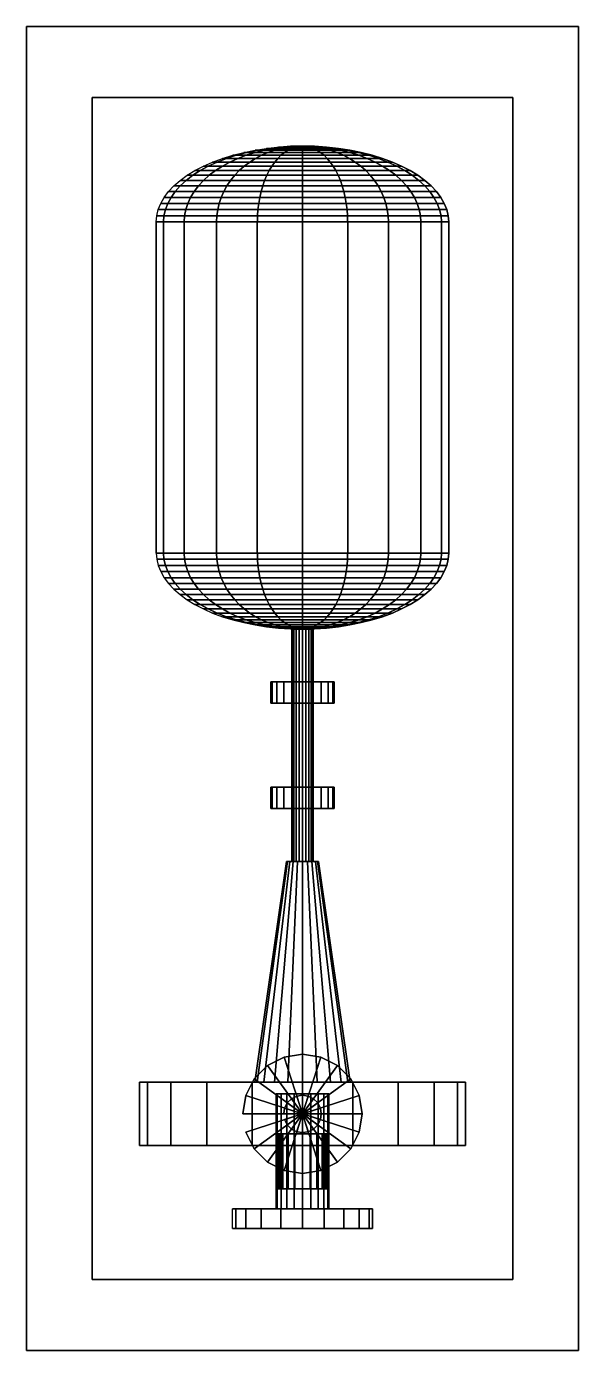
# Model space of a CAD drawing. Extents: x 71685 to 72185, y -19465 to -18265.
import ezdxf

# ---------------------------------------------------------------- set-up
doc = ezdxf.new("R2010")
doc.units = 0
doc.header["$MEASUREMENT"] = 0
doc.layers.get('0').update_dxf_attribs({"linetype": 'CONTINUOUS'})

# ---------------------------------------------------------------- blocks, each defined once
blk = doc.blocks.new('CYLINDER')
at = {"color": 0}
mesh = blk.add_polymesh((20, 4), dxfattribs=dict(at, m_close=True))
for k, corner in enumerate([(0, 0, -0.5), (1, 0, -0.5), (1, 0, 0.5), (0, 0, 0.5), (0, 0, -0.5), (0.9511, 0.309, -0.5), (0.9511, 0.309, 0.5), (0, 0, 0.5), (0, 0, -0.5), (0.809, 0.5878, -0.5), (0.809, 0.5878, 0.5), (0, 0, 0.5), (0, 0, -0.5), (0.5878, 0.809, -0.5), (0.5878, 0.809, 0.5), (0, 0, 0.5), (0, 0, -0.5), (0.309, 0.9511, -0.5), (0.309, 0.9511, 0.5), (0, 0, 0.5), (0, 0, -0.5), (0, 1, -0.5), (0, 1, 0.5), (0, 0, 0.5), (0, 0, -0.5), (-0.309, 0.9511, -0.5), (-0.309, 0.9511, 0.5), (0, 0, 0.5), (0, 0, -0.5), (-0.5878, 0.809, -0.5), (-0.5878, 0.809, 0.5), (0, 0, 0.5), (0, 0, -0.5), (-0.809, 0.5878, -0.5), (-0.809, 0.5878, 0.5), (0, 0, 0.5), (0, 0, -0.5), (-0.9511, 0.309, -0.5), (-0.9511, 0.309, 0.5), (0, 0, 0.5), (0, 0, -0.5), (-1, 0, -0.5), (-1, 0, 0.5), (0, 0, 0.5), (0, 0, -0.5), (-0.9511, -0.309, -0.5), (-0.9511, -0.309, 0.5), (0, 0, 0.5), (0, 0, -0.5), (-0.809, -0.5878, -0.5), (-0.809, -0.5878, 0.5), (0, 0, 0.5), (0, 0, -0.5), (-0.5878, -0.809, -0.5), (-0.5878, -0.809, 0.5), (0, 0, 0.5), (0, 0, -0.5), (-0.309, -0.9511, -0.5), (-0.309, -0.9511, 0.5), (0, 0, 0.5), (0, 0, -0.5), (0, -1, -0.5), (0, -1, 0.5), (0, 0, 0.5), (0, 0, -0.5), (0.309, -0.9511, -0.5), (0.309, -0.9511, 0.5), (0, 0, 0.5), (0, 0, -0.5), (0.5878, -0.809, -0.5), (0.5878, -0.809, 0.5), (0, 0, 0.5), (0, 0, -0.5), (0.809, -0.5878, -0.5), (0.809, -0.5878, 0.5), (0, 0, 0.5), (0, 0, -0.5), (0.9511, -0.309, -0.5), (0.9511, -0.309, 0.5), (0, 0, 0.5)]):
    mesh.set_mesh_vertex(divmod(k, 4), corner)
blk = doc.blocks.new('(PAC)_NAVA_SIST_DE_PROC_DE_REJ_RAD_SOL_(2130)')
at = {"color": 7}
for points in [[(72185, -18265, 0), (71685, -18265, 0), (71685, -19465, 0), (72185, -19465, 0)], [(72185, -18265, 210), (71685, -18265, 210), (71685, -19465, 210), (72185, -19465, 210)], [(71685, -18265, 210), (71685, -18265, 0), (71685, -19465, 0), (71685, -19465, 210)], [(72185, -18265, 210), (72185, -18265, 0), (71685, -18265, 0), (71685, -18265, 210)], [(72185, -18265, 210), (72185, -18265, 0), (72185, -19465, 0), (72185, -19465, 210)], [(72125.5, -18329.5, 210), (71744.5, -18329.5, 210), (71744.5, -19400.5, 210), (72125.5, -19400.5, 210)], [(72125.5, -18329.5, 295.9), (71744.5, -18329.5, 295.9), (71744.5, -19400.5, 295.9), (72125.5, -19400.5, 295.9)], [(71744.5, -18329.5, 295.9), (71744.5, -18329.5, 210), (71744.5, -19400.5, 210), (71744.5, -19400.5, 295.9)], [(72125.5, -18329.5, 295.9), (72125.5, -18329.5, 210), (71744.5, -18329.5, 210), (71744.5, -18329.5, 295.9)], [(72125.5, -18329.5, 295.9), (72125.5, -18329.5, 210), (72125.5, -19400.5, 210), (72125.5, -19400.5, 295.9)], [(72067.5, -18442.2, 210), (71802.6, -18442.2, 210), (71802.6, -18742.2, 210), (72067.5, -18742.2, 210)], [(72067.5, -18442.2, 550), (71802.6, -18442.2, 550), (71802.6, -18742.2, 550), (72067.5, -18742.2, 550)], [(71802.6, -18442.2, 550), (71802.6, -18442.2, 210), (71802.6, -18742.2, 210), (71802.6, -18742.2, 550)], [(72067.5, -18442.2, 550), (72067.5, -18442.2, 210), (71802.6, -18442.2, 210), (71802.6, -18442.2, 550)], [(72067.5, -18442.2, 550), (72067.5, -18442.2, 210), (72067.5, -18742.2, 210), (72067.5, -18742.2, 550)], [(72067.5, -18742.2, 550), (72067.5, -18742.2, 210), (71802.6, -18742.2, 210), (71802.6, -18742.2, 550)], [(72082.6, -19221.7, 210), (71787.5, -19221.7, 210), (71787.5, -19279.3, 210), (72082.6, -19279.3, 210)], [(72082.6, -19221.7, 550), (71787.5, -19221.7, 550), (71787.5, -19279.3, 550), (72082.6, -19279.3, 550)], [(71787.5, -19221.7, 550), (71787.5, -19221.7, 210), (71787.5, -19279.3, 210), (71787.5, -19279.3, 550)], [(72082.6, -19221.7, 550), (72082.6, -19221.7, 210), (71787.5, -19221.7, 210), (71787.5, -19221.7, 550)], [(72082.6, -19221.7, 550), (72082.6, -19221.7, 210), (72082.6, -19279.3, 210), (72082.6, -19279.3, 550)], [(72082.6, -19279.3, 550), (72082.6, -19279.3, 210), (71787.5, -19279.3, 210), (71787.5, -19279.3, 550)], [(72125.5, -19400.5, 295.9), (72125.5, -19400.5, 210), (71744.5, -19400.5, 210), (71744.5, -19400.5, 295.9)], [(72185, -19465, 210), (72185, -19465, 0), (71685, -19465, 0), (71685, -19465, 210)]]:
    blk.add_3dface(points, dxfattribs=at)
at = {"color": 7, "extrusion": (0, -1, 0)}
for p, xscale, yscale, zscale in [((71935, 550, 18592.2), 132.4499969482422, 132.4499969482422, 300), ((71935, 550, 18868.7), 28.80000114440918, 28.80000114440918, 19.20000076293945), ((71935, 550, 18916.4), 9.600000381469727, 9.600000381469727, 210.5999908447266), ((71935, 550, 18964.1), 28.80000114440918, 28.80000114440918, 19.20000076293945), ((71935, 550, 19250.5), 147.5499877929688, 147.5499877929688, 57.60000228881836)]:
    blk.add_blockref('CYLINDER', p, dxfattribs=dict(at, xscale=xscale, yscale=yscale, zscale=zscale))
at = {"color": 7, "extrusion": (0, 0, -1)}
for p, xscale, yscale, zscale in [((-71935, -19250.5, -810), 54, 54, 14), ((-71935, -19250.5, -669.5), 17, 17, 267)]:
    blk.add_blockref('CYLINDER', p, dxfattribs=dict(at, xscale=xscale, yscale=yscale, zscale=zscale))
at = {"color": 7, "extrusion": (0, 1, 0)}
for p, xscale, yscale, zscale in [((-71935, 550, -19284.5), 24, 24, 104), ((-71935, 400, -19293.5), 22, 22, 50), ((-71935, 550, -19345.5), 63.5, 63.5, 18)]:
    blk.add_blockref('CYLINDER', p, dxfattribs=dict(at, xscale=xscale, yscale=yscale, zscale=zscale))
at = {"color": 7}
mesh = blk.add_polymesh((9, 9), dxfattribs=at)
for k, corner in enumerate([(71830.5, -18399.9, 550), (71837.6, -18395.6, 550), (71845.3, -18391.6, 550), (71853.6, -18387.9, 550), (71862.6, -18384.6, 550), (71872, -18381.7, 550), (71881.8, -18379.2, 550), (71892, -18377.1, 550), (71902.5, -18375.5, 550), (71835.6, -18399.9, 582.3), (71842.3, -18395.6, 580.1), (71849.7, -18391.6, 577.7), (71857.6, -18387.9, 575.1), (71866.1, -18384.6, 572.4), (71875, -18381.7, 569.5), (71884.4, -18379.2, 566.4), (71894.1, -18377.1, 563.3), (71904.1, -18375.5, 560), (71850.4, -18399.9, 611.4), (71856.2, -18395.6, 607.3), (71862.4, -18391.6, 602.7), (71869.2, -18387.9, 597.8), (71876.4, -18384.6, 592.6), (71884, -18381.7, 587.1), (71892, -18379.2, 581.3), (71900.2, -18377.1, 575.3), (71908.7, -18375.5, 569.1), (71873.6, -18399.9, 634.6), (71877.7, -18395.6, 628.8), (71882.3, -18391.6, 622.6), (71887.2, -18387.9, 615.8), (71892.4, -18384.6, 608.6), (71898, -18381.7, 601), (71903.7, -18379.2, 593), (71909.7, -18377.1, 584.8), (71915.9, -18375.5, 576.3), (71902.7, -18399.9, 649.4), (71904.9, -18395.6, 642.7), (71907.3, -18391.6, 635.3), (71909.9, -18387.9, 627.4), (71912.6, -18384.6, 618.9), (71915.5, -18381.7, 610), (71918.6, -18379.2, 600.6), (71921.7, -18377.1, 590.9), (71925, -18375.5, 580.9), (71935, -18399.9, 654.5), (71935, -18395.6, 647.4), (71935, -18391.6, 639.7), (71935, -18387.9, 631.4), (71935, -18384.6, 622.4), (71935, -18381.7, 613), (71935, -18379.2, 603.2), (71935, -18377.1, 593), (71935, -18375.5, 582.5), (71967.3, -18399.9, 649.4), (71965.1, -18395.6, 642.7), (71962.7, -18391.6, 635.3), (71960.1, -18387.9, 627.4), (71957.4, -18384.6, 618.9), (71954.5, -18381.7, 610), (71951.4, -18379.2, 600.6), (71948.3, -18377.1, 590.9), (71945.1, -18375.5, 580.9), (71996.4, -18399.9, 634.6), (71992.3, -18395.6, 628.8), (71987.7, -18391.6, 622.6), (71982.8, -18387.9, 615.8), (71977.6, -18384.6, 608.6), (71972.1, -18381.7, 601), (71966.3, -18379.2, 593), (71960.3, -18377.1, 584.8), (71954.1, -18375.5, 576.3), (72019.6, -18399.9, 611.4), (72013.8, -18395.6, 607.3), (72007.6, -18391.6, 602.7), (72000.8, -18387.9, 597.8), (71993.6, -18384.6, 592.6), (71986, -18381.7, 587.1), (71978, -18379.2, 581.3), (71969.8, -18377.1, 575.3), (71961.3, -18375.5, 569.1)]):
    mesh.set_mesh_vertex(divmod(k, 9), corner)
mesh = blk.add_polymesh((4, 9), dxfattribs=at)
for k, corner in enumerate([(71902.7, -18399.9, 450.6), (71904.9, -18395.6, 457.3), (71907.3, -18391.6, 464.7), (71909.9, -18387.9, 472.6), (71912.6, -18384.6, 481.1), (71915.5, -18381.7, 490), (71918.6, -18379.2, 499.4), (71921.7, -18377.1, 509.1), (71925, -18375.5, 519.1), (71873.6, -18399.9, 465.4), (71877.7, -18395.6, 471.2), (71882.3, -18391.6, 477.4), (71887.2, -18387.9, 484.2), (71892.4, -18384.6, 491.4), (71898, -18381.7, 499), (71903.7, -18379.2, 507), (71909.7, -18377.1, 515.2), (71915.9, -18375.5, 523.7), (71850.4, -18399.9, 488.6), (71856.2, -18395.6, 492.7), (71862.4, -18391.6, 497.3), (71869.2, -18387.9, 502.2), (71876.4, -18384.6, 507.4), (71884, -18381.7, 512.9), (71892, -18379.2, 518.7), (71900.2, -18377.1, 524.7), (71908.7, -18375.5, 530.9), (71835.6, -18399.9, 517.7), (71842.3, -18395.6, 519.9), (71849.7, -18391.6, 522.3), (71857.6, -18387.9, 524.9), (71866.1, -18384.6, 527.6), (71875, -18381.7, 530.5), (71884.4, -18379.2, 533.6), (71894.1, -18377.1, 536.7), (71904.1, -18375.5, 540)]):
    mesh.set_mesh_vertex(divmod(k, 9), corner)
mesh = blk.add_polymesh((9, 4), dxfattribs=at)
for k, corner in enumerate([(71902.5, -18375.5, 550), (71913.2, -18374.3, 550), (71924.1, -18373.6, 550), (71935, -18373.4, 550), (71904.1, -18375.5, 560), (71914.3, -18374.3, 556.7), (71924.6, -18373.6, 553.4), (71935, -18373.4, 550), (71908.7, -18375.5, 569.1), (71917.4, -18374.3, 562.8), (71926.2, -18373.6, 556.4), (71935, -18373.4, 550), (71915.9, -18375.5, 576.3), (71922.2, -18374.3, 567.6), (71928.6, -18373.6, 558.8), (71935, -18373.4, 550), (71925, -18375.5, 580.9), (71928.3, -18374.3, 570.7), (71931.6, -18373.6, 560.4), (71935, -18373.4, 550), (71935, -18375.5, 582.5), (71935, -18374.3, 571.8), (71935, -18373.6, 560.9), (71935, -18373.4, 550), (71945.1, -18375.5, 580.9), (71941.7, -18374.3, 570.7), (71938.4, -18373.6, 560.4), (71935, -18373.4, 550), (71954.1, -18375.5, 576.3), (71947.8, -18374.3, 567.6), (71941.4, -18373.6, 558.8), (71935, -18373.4, 550), (71961.3, -18375.5, 569.1), (71952.6, -18374.3, 562.8), (71943.9, -18373.6, 556.4), (71935, -18373.4, 550)]):
    mesh.set_mesh_vertex(divmod(k, 4), corner)
mesh = blk.add_polymesh((9, 9), dxfattribs=at)
for k, corner in enumerate([(72019.6, -18399.9, 611.4), (72013.8, -18395.6, 607.3), (72007.6, -18391.6, 602.7), (72000.8, -18387.9, 597.8), (71993.6, -18384.6, 592.6), (71986, -18381.7, 587.1), (71978, -18379.2, 581.3), (71969.8, -18377.1, 575.3), (71961.3, -18375.5, 569.1), (72034.4, -18399.9, 582.3), (72027.7, -18395.6, 580.1), (72020.3, -18391.6, 577.7), (72012.4, -18387.9, 575.1), (72003.9, -18384.6, 572.4), (71995, -18381.7, 569.5), (71985.6, -18379.2, 566.4), (71975.9, -18377.1, 563.3), (71965.9, -18375.5, 560), (72039.5, -18399.9, 550), (72032.5, -18395.6, 550), (72024.7, -18391.6, 550), (72016.4, -18387.9, 550), (72007.4, -18384.6, 550), (71998, -18381.7, 550), (71988.2, -18379.2, 550), (71978, -18377.1, 550), (71967.5, -18375.5, 550), (72034.4, -18399.9, 517.7), (72027.7, -18395.6, 519.9), (72020.3, -18391.6, 522.3), (72012.4, -18387.9, 524.9), (72003.9, -18384.6, 527.6), (71995, -18381.7, 530.5), (71985.6, -18379.2, 533.6), (71975.9, -18377.1, 536.7), (71965.9, -18375.5, 540), (72019.6, -18399.9, 488.6), (72013.8, -18395.6, 492.7), (72007.6, -18391.6, 497.3), (72000.8, -18387.9, 502.2), (71993.6, -18384.6, 507.4), (71986, -18381.7, 512.9), (71978, -18379.2, 518.7), (71969.8, -18377.1, 524.7), (71961.3, -18375.5, 530.9), (71996.4, -18399.9, 465.4), (71992.3, -18395.6, 471.2), (71987.7, -18391.6, 477.4), (71982.8, -18387.9, 484.2), (71977.6, -18384.6, 491.4), (71972.1, -18381.7, 499), (71966.3, -18379.2, 507), (71960.3, -18377.1, 515.2), (71954.1, -18375.5, 523.7), (71967.3, -18399.9, 450.6), (71965.1, -18395.6, 457.3), (71962.7, -18391.6, 464.7), (71960.1, -18387.9, 472.6), (71957.4, -18384.6, 481.1), (71954.5, -18381.7, 490), (71951.4, -18379.2, 499.4), (71948.3, -18377.1, 509.1), (71945.1, -18375.5, 519.1), (71935, -18399.9, 445.5), (71935, -18395.6, 452.6), (71935, -18391.6, 460.3), (71935, -18387.9, 468.6), (71935, -18384.6, 477.6), (71935, -18381.7, 487), (71935, -18379.2, 496.8), (71935, -18377.1, 507), (71935, -18375.5, 517.5), (71902.7, -18399.9, 450.6), (71904.9, -18395.6, 457.3), (71907.3, -18391.6, 464.7), (71909.9, -18387.9, 472.6), (71912.6, -18384.6, 481.1), (71915.5, -18381.7, 490), (71918.6, -18379.2, 499.4), (71921.7, -18377.1, 509.1), (71925, -18375.5, 519.1)]):
    mesh.set_mesh_vertex(divmod(k, 9), corner)
mesh = blk.add_polymesh((4, 4), dxfattribs=at)
for k, corner in enumerate([(71925, -18375.5, 519.1), (71928.3, -18374.3, 529.3), (71931.6, -18373.6, 539.6), (71935, -18373.4, 550), (71915.9, -18375.5, 523.7), (71922.2, -18374.3, 532.4), (71928.6, -18373.6, 541.2), (71935, -18373.4, 550), (71908.7, -18375.5, 530.9), (71917.4, -18374.3, 537.2), (71926.2, -18373.6, 543.6), (71935, -18373.4, 550), (71904.1, -18375.5, 540), (71914.3, -18374.3, 543.3), (71924.6, -18373.6, 546.6), (71935, -18373.4, 550)]):
    mesh.set_mesh_vertex(divmod(k, 4), corner)
mesh = blk.add_polymesh((9, 4), dxfattribs=at)
for k, corner in enumerate([(71961.3, -18375.5, 569.1), (71952.6, -18374.3, 562.8), (71943.9, -18373.6, 556.4), (71935, -18373.4, 550), (71965.9, -18375.5, 560), (71955.7, -18374.3, 556.7), (71945.4, -18373.6, 553.4), (71935, -18373.4, 550), (71967.5, -18375.5, 550), (71956.8, -18374.3, 550), (71945.9, -18373.6, 550), (71935, -18373.4, 550), (71965.9, -18375.5, 540), (71955.7, -18374.3, 543.3), (71945.4, -18373.6, 546.6), (71935, -18373.4, 550), (71961.3, -18375.5, 530.9), (71952.6, -18374.3, 537.2), (71943.9, -18373.6, 543.6), (71935, -18373.4, 550), (71954.1, -18375.5, 523.7), (71947.8, -18374.3, 532.4), (71941.4, -18373.6, 541.2), (71935, -18373.4, 550), (71945.1, -18375.5, 519.1), (71941.7, -18374.3, 529.3), (71938.4, -18373.6, 539.6), (71935, -18373.4, 550), (71935, -18375.5, 517.5), (71935, -18374.3, 528.2), (71935, -18373.6, 539.1), (71935, -18373.4, 550), (71925, -18375.5, 519.1), (71928.3, -18374.3, 529.3), (71931.6, -18373.6, 539.6), (71935, -18373.4, 550)]):
    mesh.set_mesh_vertex(divmod(k, 4), corner)
mesh = blk.add_polymesh((9, 9), dxfattribs=at)
for k, corner in enumerate([(71802.6, -18442.2, 550), (71803, -18436.5, 550), (71804.4, -18430.9, 550), (71806.6, -18425.3, 550), (71809.7, -18419.9, 550), (71813.7, -18414.6, 550), (71818.5, -18409.5, 550), (71824.1, -18404.6, 550), (71830.5, -18399.9, 550), (71809, -18442.2, 590.9), (71809.5, -18436.5, 590.8), (71810.8, -18430.9, 590.4), (71812.9, -18425.3, 589.7), (71815.9, -18419.9, 588.7), (71819.6, -18414.6, 587.5), (71824.2, -18409.5, 586), (71829.5, -18404.6, 584.3), (71835.6, -18399.9, 582.3), (71827.9, -18442.2, 627.9), (71828.2, -18436.5, 627.6), (71829.3, -18430.9, 626.8), (71831.1, -18425.3, 625.5), (71833.7, -18419.9, 623.6), (71836.9, -18414.6, 621.3), (71840.8, -18409.5, 618.5), (71845.3, -18404.6, 615.2), (71850.4, -18399.9, 611.4), (71857.1, -18442.2, 657.2), (71857.4, -18436.5, 656.8), (71858.2, -18430.9, 655.7), (71859.5, -18425.3, 653.9), (71861.4, -18419.9, 651.3), (71863.7, -18414.6, 648.1), (71866.5, -18409.5, 644.2), (71869.8, -18404.6, 639.7), (71873.6, -18399.9, 634.6), (71894.1, -18442.2, 676), (71894.2, -18436.5, 675.5), (71894.6, -18430.9, 674.2), (71895.3, -18425.3, 672.1), (71896.3, -18419.9, 669.1), (71897.5, -18414.6, 665.4), (71899, -18409.5, 660.8), (71900.7, -18404.6, 655.5), (71902.7, -18399.9, 649.4), (71935, -18442.2, 682.5), (71935, -18436.5, 682), (71935, -18430.9, 680.6), (71935, -18425.3, 678.4), (71935, -18419.9, 675.3), (71935, -18414.6, 671.3), (71935, -18409.5, 666.5), (71935, -18404.6, 660.9), (71935, -18399.9, 654.5), (71975.9, -18442.2, 676), (71975.8, -18436.5, 675.5), (71975.4, -18430.9, 674.2), (71974.7, -18425.3, 672.1), (71973.7, -18419.9, 669.1), (71972.5, -18414.6, 665.4), (71971, -18409.5, 660.8), (71969.3, -18404.6, 655.5), (71967.3, -18399.9, 649.4), (72012.9, -18442.2, 657.2), (72012.6, -18436.5, 656.8), (72011.8, -18430.9, 655.7), (72010.5, -18425.3, 653.9), (72008.6, -18419.9, 651.3), (72006.3, -18414.6, 648.1), (72003.5, -18409.5, 644.2), (72000.2, -18404.6, 639.7), (71996.4, -18399.9, 634.6), (72042.2, -18442.2, 627.9), (72041.8, -18436.5, 627.6), (72040.7, -18430.9, 626.8), (72038.9, -18425.3, 625.5), (72036.4, -18419.9, 623.6), (72033.1, -18414.6, 621.3), (72029.2, -18409.5, 618.5), (72024.7, -18404.6, 615.2), (72019.6, -18399.9, 611.4)]):
    mesh.set_mesh_vertex(divmod(k, 9), corner)
mesh = blk.add_polymesh((4, 9), dxfattribs=at)
for k, corner in enumerate([(71894.1, -18442.2, 424), (71894.2, -18436.5, 424.5), (71894.6, -18430.9, 425.8), (71895.3, -18425.3, 427.9), (71896.3, -18419.9, 430.9), (71897.5, -18414.6, 434.6), (71899, -18409.5, 439.2), (71900.7, -18404.6, 444.5), (71902.7, -18399.9, 450.6), (71857.1, -18442.2, 442.8), (71857.4, -18436.5, 443.2), (71858.2, -18430.9, 444.3), (71859.5, -18425.3, 446.1), (71861.4, -18419.9, 448.7), (71863.7, -18414.6, 451.9), (71866.5, -18409.5, 455.8), (71869.8, -18404.6, 460.3), (71873.6, -18399.9, 465.4), (71827.9, -18442.2, 472.1), (71828.2, -18436.5, 472.4), (71829.3, -18430.9, 473.2), (71831.1, -18425.3, 474.5), (71833.7, -18419.9, 476.4), (71836.9, -18414.6, 478.7), (71840.8, -18409.5, 481.5), (71845.3, -18404.6, 484.8), (71850.4, -18399.9, 488.6), (71809, -18442.2, 509.1), (71809.5, -18436.5, 509.2), (71810.8, -18430.9, 509.6), (71812.9, -18425.3, 510.3), (71815.9, -18419.9, 511.3), (71819.6, -18414.6, 512.5), (71824.2, -18409.5, 514), (71829.5, -18404.6, 515.7), (71835.6, -18399.9, 517.7)]):
    mesh.set_mesh_vertex(divmod(k, 9), corner)
mesh = blk.add_polymesh((9, 9), dxfattribs=at)
for k, corner in enumerate([(72042.2, -18442.2, 627.9), (72041.8, -18436.5, 627.6), (72040.7, -18430.9, 626.8), (72038.9, -18425.3, 625.5), (72036.4, -18419.9, 623.6), (72033.1, -18414.6, 621.3), (72029.2, -18409.5, 618.5), (72024.7, -18404.6, 615.2), (72019.6, -18399.9, 611.4), (72061, -18442.2, 590.9), (72060.5, -18436.5, 590.8), (72059.2, -18430.9, 590.4), (72057.1, -18425.3, 589.7), (72054.1, -18419.9, 588.7), (72050.4, -18414.6, 587.5), (72045.8, -18409.5, 586), (72040.5, -18404.6, 584.3), (72034.4, -18399.9, 582.3), (72067.5, -18442.2, 550), (72067, -18436.5, 550), (72065.6, -18430.9, 550), (72063.4, -18425.3, 550), (72060.3, -18419.9, 550), (72056.3, -18414.6, 550), (72051.5, -18409.5, 550), (72045.9, -18404.6, 550), (72039.5, -18399.9, 550), (72061, -18442.2, 509.1), (72060.5, -18436.5, 509.2), (72059.2, -18430.9, 509.6), (72057.1, -18425.3, 510.3), (72054.1, -18419.9, 511.3), (72050.4, -18414.6, 512.5), (72045.8, -18409.5, 514), (72040.5, -18404.6, 515.7), (72034.4, -18399.9, 517.7), (72042.2, -18442.2, 472.1), (72041.8, -18436.5, 472.4), (72040.7, -18430.9, 473.2), (72038.9, -18425.3, 474.5), (72036.4, -18419.9, 476.4), (72033.1, -18414.6, 478.7), (72029.2, -18409.5, 481.5), (72024.7, -18404.6, 484.8), (72019.6, -18399.9, 488.6), (72012.9, -18442.2, 442.8), (72012.6, -18436.5, 443.2), (72011.8, -18430.9, 444.3), (72010.5, -18425.3, 446.1), (72008.6, -18419.9, 448.7), (72006.3, -18414.6, 451.9), (72003.5, -18409.5, 455.8), (72000.2, -18404.6, 460.3), (71996.4, -18399.9, 465.4), (71975.9, -18442.2, 424), (71975.8, -18436.5, 424.5), (71975.4, -18430.9, 425.8), (71974.7, -18425.3, 427.9), (71973.7, -18419.9, 430.9), (71972.5, -18414.6, 434.6), (71971, -18409.5, 439.2), (71969.3, -18404.6, 444.5), (71967.3, -18399.9, 450.6), (71935, -18442.2, 417.5), (71935, -18436.5, 418), (71935, -18430.9, 419.4), (71935, -18425.3, 421.6), (71935, -18419.9, 424.7), (71935, -18414.6, 428.7), (71935, -18409.5, 433.5), (71935, -18404.6, 439.1), (71935, -18399.9, 445.5), (71894.1, -18442.2, 424), (71894.2, -18436.5, 424.5), (71894.6, -18430.9, 425.8), (71895.3, -18425.3, 427.9), (71896.3, -18419.9, 430.9), (71897.5, -18414.6, 434.6), (71899, -18409.5, 439.2), (71900.7, -18404.6, 444.5), (71902.7, -18399.9, 450.6)]):
    mesh.set_mesh_vertex(divmod(k, 9), corner)
mesh = blk.add_polymesh((9, 9), dxfattribs=at)
for k, corner in enumerate([(71802.6, -18742.2, 550), (71803, -18747.9, 550), (71804.4, -18753.6, 550), (71806.6, -18759.1, 550), (71809.7, -18764.6, 550), (71813.7, -18769.9, 550), (71818.5, -18775, 550), (71824.1, -18779.9, 550), (71830.5, -18784.5, 550), (71809, -18742.2, 509.1), (71809.5, -18747.9, 509.2), (71810.8, -18753.6, 509.6), (71812.9, -18759.1, 510.3), (71815.9, -18764.6, 511.3), (71819.6, -18769.9, 512.5), (71824.2, -18775, 514), (71829.5, -18779.9, 515.7), (71835.6, -18784.5, 517.7), (71827.9, -18742.2, 472.1), (71828.2, -18747.9, 472.4), (71829.3, -18753.6, 473.2), (71831.1, -18759.1, 474.5), (71833.7, -18764.6, 476.4), (71836.9, -18769.9, 478.7), (71840.8, -18775, 481.5), (71845.3, -18779.9, 484.8), (71850.4, -18784.5, 488.6), (71857.1, -18742.2, 442.8), (71857.4, -18747.9, 443.2), (71858.2, -18753.6, 444.3), (71859.5, -18759.1, 446.1), (71861.4, -18764.6, 448.7), (71863.7, -18769.9, 451.9), (71866.5, -18775, 455.8), (71869.8, -18779.9, 460.3), (71873.6, -18784.5, 465.4), (71894.1, -18742.2, 424), (71894.2, -18747.9, 424.5), (71894.6, -18753.6, 425.8), (71895.3, -18759.1, 427.9), (71896.3, -18764.6, 430.9), (71897.5, -18769.9, 434.6), (71899, -18775, 439.2), (71900.7, -18779.9, 444.5), (71902.7, -18784.5, 450.6), (71935, -18742.2, 417.5), (71935, -18747.9, 418), (71935, -18753.6, 419.4), (71935, -18759.1, 421.6), (71935, -18764.6, 424.7), (71935, -18769.9, 428.7), (71935, -18775, 433.5), (71935, -18779.9, 439.1), (71935, -18784.5, 445.5), (71975.9, -18742.2, 424), (71975.8, -18747.9, 424.5), (71975.4, -18753.6, 425.8), (71974.7, -18759.1, 427.9), (71973.7, -18764.6, 430.9), (71972.5, -18769.9, 434.6), (71971, -18775, 439.2), (71969.3, -18779.9, 444.5), (71967.3, -18784.5, 450.6), (72012.9, -18742.2, 442.8), (72012.6, -18747.9, 443.2), (72011.8, -18753.6, 444.3), (72010.5, -18759.1, 446.1), (72008.6, -18764.6, 448.7), (72006.3, -18769.9, 451.9), (72003.5, -18775, 455.8), (72000.2, -18779.9, 460.3), (71996.4, -18784.5, 465.4), (72042.2, -18742.2, 472.1), (72041.8, -18747.9, 472.4), (72040.7, -18753.6, 473.2), (72038.9, -18759.1, 474.5), (72036.4, -18764.6, 476.4), (72033.1, -18769.9, 478.7), (72029.2, -18775, 481.5), (72024.7, -18779.9, 484.8), (72019.6, -18784.5, 488.6)]):
    mesh.set_mesh_vertex(divmod(k, 9), corner)
mesh = blk.add_polymesh((4, 9), dxfattribs=at)
for k, corner in enumerate([(71894.1, -18742.2, 676), (71894.2, -18747.9, 675.5), (71894.6, -18753.6, 674.2), (71895.3, -18759.1, 672.1), (71896.3, -18764.6, 669.1), (71897.5, -18769.9, 665.4), (71899, -18775, 660.8), (71900.7, -18779.9, 655.5), (71902.7, -18784.5, 649.4), (71857.1, -18742.2, 657.2), (71857.4, -18747.9, 656.8), (71858.2, -18753.6, 655.7), (71859.5, -18759.1, 653.9), (71861.4, -18764.6, 651.3), (71863.7, -18769.9, 648.1), (71866.5, -18775, 644.2), (71869.8, -18779.9, 639.7), (71873.6, -18784.5, 634.6), (71827.9, -18742.2, 627.9), (71828.2, -18747.9, 627.6), (71829.3, -18753.6, 626.8), (71831.1, -18759.1, 625.5), (71833.7, -18764.6, 623.6), (71836.9, -18769.9, 621.3), (71840.8, -18775, 618.5), (71845.3, -18779.9, 615.2), (71850.4, -18784.5, 611.4), (71809, -18742.2, 590.9), (71809.5, -18747.9, 590.8), (71810.8, -18753.6, 590.4), (71812.9, -18759.1, 589.7), (71815.9, -18764.6, 588.7), (71819.6, -18769.9, 587.5), (71824.2, -18775, 586), (71829.5, -18779.9, 584.3), (71835.6, -18784.5, 582.3)]):
    mesh.set_mesh_vertex(divmod(k, 9), corner)
mesh = blk.add_polymesh((9, 9), dxfattribs=at)
for k, corner in enumerate([(72042.2, -18742.2, 472.1), (72041.8, -18747.9, 472.4), (72040.7, -18753.6, 473.2), (72038.9, -18759.1, 474.5), (72036.4, -18764.6, 476.4), (72033.1, -18769.9, 478.7), (72029.2, -18775, 481.5), (72024.7, -18779.9, 484.8), (72019.6, -18784.5, 488.6), (72061, -18742.2, 509.1), (72060.5, -18747.9, 509.2), (72059.2, -18753.6, 509.6), (72057.1, -18759.1, 510.3), (72054.1, -18764.6, 511.3), (72050.4, -18769.9, 512.5), (72045.8, -18775, 514), (72040.5, -18779.9, 515.7), (72034.4, -18784.5, 517.7), (72067.5, -18742.2, 550), (72067, -18747.9, 550), (72065.6, -18753.6, 550), (72063.4, -18759.1, 550), (72060.3, -18764.6, 550), (72056.3, -18769.9, 550), (72051.5, -18775, 550), (72045.9, -18779.9, 550), (72039.5, -18784.5, 550), (72061, -18742.2, 590.9), (72060.5, -18747.9, 590.8), (72059.2, -18753.6, 590.4), (72057.1, -18759.1, 589.7), (72054.1, -18764.6, 588.7), (72050.4, -18769.9, 587.5), (72045.8, -18775, 586), (72040.5, -18779.9, 584.3), (72034.4, -18784.5, 582.3), (72042.2, -18742.2, 627.9), (72041.8, -18747.9, 627.6), (72040.7, -18753.6, 626.8), (72038.9, -18759.1, 625.5), (72036.4, -18764.6, 623.6), (72033.1, -18769.9, 621.3), (72029.2, -18775, 618.5), (72024.7, -18779.9, 615.2), (72019.6, -18784.5, 611.4), (72012.9, -18742.2, 657.2), (72012.6, -18747.9, 656.8), (72011.8, -18753.6, 655.7), (72010.5, -18759.1, 653.9), (72008.6, -18764.6, 651.3), (72006.3, -18769.9, 648.1), (72003.5, -18775, 644.2), (72000.2, -18779.9, 639.7), (71996.4, -18784.5, 634.6), (71975.9, -18742.2, 676), (71975.8, -18747.9, 675.5), (71975.4, -18753.6, 674.2), (71974.7, -18759.1, 672.1), (71973.7, -18764.6, 669.1), (71972.5, -18769.9, 665.4), (71971, -18775, 660.8), (71969.3, -18779.9, 655.5), (71967.3, -18784.5, 649.4), (71935, -18742.2, 682.5), (71935, -18747.9, 682), (71935, -18753.6, 680.6), (71935, -18759.1, 678.4), (71935, -18764.6, 675.3), (71935, -18769.9, 671.3), (71935, -18775, 666.5), (71935, -18779.9, 660.9), (71935, -18784.5, 654.5), (71894.1, -18742.2, 676), (71894.2, -18747.9, 675.5), (71894.6, -18753.6, 674.2), (71895.3, -18759.1, 672.1), (71896.3, -18764.6, 669.1), (71897.5, -18769.9, 665.4), (71899, -18775, 660.8), (71900.7, -18779.9, 655.5), (71902.7, -18784.5, 649.4)]):
    mesh.set_mesh_vertex(divmod(k, 9), corner)
mesh = blk.add_polymesh((9, 9), dxfattribs=at)
for k, corner in enumerate([(71830.5, -18784.5, 550), (71837.6, -18788.9, 550), (71845.3, -18792.9, 550), (71853.6, -18796.6, 550), (71862.6, -18799.9, 550), (71872, -18802.8, 550), (71881.8, -18805.3, 550), (71892, -18807.4, 550), (71902.5, -18809, 550), (71835.6, -18784.5, 517.7), (71842.3, -18788.9, 519.9), (71849.7, -18792.9, 522.3), (71857.6, -18796.6, 524.9), (71866.1, -18799.9, 527.6), (71875, -18802.8, 530.5), (71884.4, -18805.3, 533.6), (71894.1, -18807.4, 536.7), (71904.1, -18809, 540), (71850.4, -18784.5, 488.6), (71856.2, -18788.9, 492.7), (71862.4, -18792.9, 497.3), (71869.2, -18796.6, 502.2), (71876.4, -18799.9, 507.4), (71884, -18802.8, 512.9), (71892, -18805.3, 518.7), (71900.2, -18807.4, 524.7), (71908.7, -18809, 530.9), (71873.6, -18784.5, 465.4), (71877.7, -18788.9, 471.2), (71882.3, -18792.9, 477.4), (71887.2, -18796.6, 484.2), (71892.4, -18799.9, 491.4), (71898, -18802.8, 499), (71903.7, -18805.3, 507), (71909.7, -18807.4, 515.2), (71915.9, -18809, 523.7), (71902.7, -18784.5, 450.6), (71904.9, -18788.9, 457.3), (71907.3, -18792.9, 464.7), (71909.9, -18796.6, 472.6), (71912.6, -18799.9, 481.1), (71915.5, -18802.8, 490), (71918.6, -18805.3, 499.4), (71921.7, -18807.4, 509.1), (71925, -18809, 519.1), (71935, -18784.5, 445.5), (71935, -18788.9, 452.6), (71935, -18792.9, 460.3), (71935, -18796.6, 468.6), (71935, -18799.9, 477.6), (71935, -18802.8, 487), (71935, -18805.3, 496.8), (71935, -18807.4, 507), (71935, -18809, 517.5), (71967.3, -18784.5, 450.6), (71965.1, -18788.9, 457.3), (71962.7, -18792.9, 464.7), (71960.1, -18796.6, 472.6), (71957.4, -18799.9, 481.1), (71954.5, -18802.8, 490), (71951.4, -18805.3, 499.4), (71948.3, -18807.4, 509.1), (71945.1, -18809, 519.1), (71996.4, -18784.5, 465.4), (71992.3, -18788.9, 471.2), (71987.7, -18792.9, 477.4), (71982.8, -18796.6, 484.2), (71977.6, -18799.9, 491.4), (71972.1, -18802.8, 499), (71966.3, -18805.3, 507), (71960.3, -18807.4, 515.2), (71954.1, -18809, 523.7), (72019.6, -18784.5, 488.6), (72013.8, -18788.9, 492.7), (72007.6, -18792.9, 497.3), (72000.8, -18796.6, 502.2), (71993.6, -18799.9, 507.4), (71986, -18802.8, 512.9), (71978, -18805.3, 518.7), (71969.8, -18807.4, 524.7), (71961.3, -18809, 530.9)]):
    mesh.set_mesh_vertex(divmod(k, 9), corner)
mesh = blk.add_polymesh((4, 9), dxfattribs=at)
for k, corner in enumerate([(71902.7, -18784.5, 649.4), (71904.9, -18788.9, 642.7), (71907.3, -18792.9, 635.3), (71909.9, -18796.6, 627.4), (71912.6, -18799.9, 618.9), (71915.5, -18802.8, 610), (71918.6, -18805.3, 600.6), (71921.7, -18807.4, 590.9), (71925, -18809, 580.9), (71873.6, -18784.5, 634.6), (71877.7, -18788.9, 628.8), (71882.3, -18792.9, 622.6), (71887.2, -18796.6, 615.8), (71892.4, -18799.9, 608.6), (71898, -18802.8, 601), (71903.7, -18805.3, 593), (71909.7, -18807.4, 584.8), (71915.9, -18809, 576.3), (71850.4, -18784.5, 611.4), (71856.2, -18788.9, 607.3), (71862.4, -18792.9, 602.7), (71869.2, -18796.6, 597.8), (71876.4, -18799.9, 592.6), (71884, -18802.8, 587.1), (71892, -18805.3, 581.3), (71900.2, -18807.4, 575.3), (71908.7, -18809, 569.1), (71835.6, -18784.5, 582.3), (71842.3, -18788.9, 580.1), (71849.7, -18792.9, 577.7), (71857.6, -18796.6, 575.1), (71866.1, -18799.9, 572.4), (71875, -18802.8, 569.5), (71884.4, -18805.3, 566.4), (71894.1, -18807.4, 563.3), (71904.1, -18809, 560)]):
    mesh.set_mesh_vertex(divmod(k, 9), corner)
mesh = blk.add_polymesh((9, 9), dxfattribs=at)
for k, corner in enumerate([(72019.6, -18784.5, 488.6), (72013.8, -18788.9, 492.7), (72007.6, -18792.9, 497.3), (72000.8, -18796.6, 502.2), (71993.6, -18799.9, 507.4), (71986, -18802.8, 512.9), (71978, -18805.3, 518.7), (71969.8, -18807.4, 524.7), (71961.3, -18809, 530.9), (72034.4, -18784.5, 517.7), (72027.7, -18788.9, 519.9), (72020.3, -18792.9, 522.3), (72012.4, -18796.6, 524.9), (72003.9, -18799.9, 527.6), (71995, -18802.8, 530.5), (71985.6, -18805.3, 533.6), (71975.9, -18807.4, 536.7), (71965.9, -18809, 540), (72039.5, -18784.5, 550), (72032.5, -18788.9, 550), (72024.7, -18792.9, 550), (72016.4, -18796.6, 550), (72007.4, -18799.9, 550), (71998, -18802.8, 550), (71988.2, -18805.3, 550), (71978, -18807.4, 550), (71967.5, -18809, 550), (72034.4, -18784.5, 582.3), (72027.7, -18788.9, 580.1), (72020.3, -18792.9, 577.7), (72012.4, -18796.6, 575.1), (72003.9, -18799.9, 572.4), (71995, -18802.8, 569.5), (71985.6, -18805.3, 566.4), (71975.9, -18807.4, 563.3), (71965.9, -18809, 560), (72019.6, -18784.5, 611.4), (72013.8, -18788.9, 607.3), (72007.6, -18792.9, 602.7), (72000.8, -18796.6, 597.8), (71993.6, -18799.9, 592.6), (71986, -18802.8, 587.1), (71978, -18805.3, 581.3), (71969.8, -18807.4, 575.3), (71961.3, -18809, 569.1), (71996.4, -18784.5, 634.6), (71992.3, -18788.9, 628.8), (71987.7, -18792.9, 622.6), (71982.8, -18796.6, 615.8), (71977.6, -18799.9, 608.6), (71972.1, -18802.8, 601), (71966.3, -18805.3, 593), (71960.3, -18807.4, 584.8), (71954.1, -18809, 576.3), (71967.3, -18784.5, 649.4), (71965.1, -18788.9, 642.7), (71962.7, -18792.9, 635.3), (71960.1, -18796.6, 627.4), (71957.4, -18799.9, 618.9), (71954.5, -18802.8, 610), (71951.4, -18805.3, 600.6), (71948.3, -18807.4, 590.9), (71945.1, -18809, 580.9), (71935, -18784.5, 654.5), (71935, -18788.9, 647.4), (71935, -18792.9, 639.7), (71935, -18796.6, 631.4), (71935, -18799.9, 622.4), (71935, -18802.8, 613), (71935, -18805.3, 603.2), (71935, -18807.4, 593), (71935, -18809, 582.5), (71902.7, -18784.5, 649.4), (71904.9, -18788.9, 642.7), (71907.3, -18792.9, 635.3), (71909.9, -18796.6, 627.4), (71912.6, -18799.9, 618.9), (71915.5, -18802.8, 610), (71918.6, -18805.3, 600.6), (71921.7, -18807.4, 590.9), (71925, -18809, 580.9)]):
    mesh.set_mesh_vertex(divmod(k, 9), corner)
mesh = blk.add_polymesh((9, 4), dxfattribs=at)
for k, corner in enumerate([(71902.5, -18809, 550), (71913.2, -18810.2, 550), (71924.1, -18810.9, 550), (71935, -18811.1, 550), (71904.1, -18809, 540), (71914.3, -18810.2, 543.3), (71924.6, -18810.9, 546.6), (71935, -18811.1, 550), (71908.7, -18809, 530.9), (71917.4, -18810.2, 537.2), (71926.2, -18810.9, 543.6), (71935, -18811.1, 550), (71915.9, -18809, 523.7), (71922.2, -18810.2, 532.4), (71928.6, -18810.9, 541.2), (71935, -18811.1, 550), (71925, -18809, 519.1), (71928.3, -18810.2, 529.3), (71931.6, -18810.9, 539.6), (71935, -18811.1, 550), (71935, -18809, 517.5), (71935, -18810.2, 528.2), (71935, -18810.9, 539.1), (71935, -18811.1, 550), (71945.1, -18809, 519.1), (71941.7, -18810.2, 529.3), (71938.4, -18810.9, 539.6), (71935, -18811.1, 550), (71954.1, -18809, 523.7), (71947.8, -18810.2, 532.4), (71941.4, -18810.9, 541.2), (71935, -18811.1, 550), (71961.3, -18809, 530.9), (71952.6, -18810.2, 537.2), (71943.9, -18810.9, 543.6), (71935, -18811.1, 550)]):
    mesh.set_mesh_vertex(divmod(k, 4), corner)
mesh = blk.add_polymesh((4, 4), dxfattribs=at)
for k, corner in enumerate([(71925, -18809, 580.9), (71928.3, -18810.2, 570.7), (71931.6, -18810.9, 560.4), (71935, -18811.1, 550), (71915.9, -18809, 576.3), (71922.2, -18810.2, 567.6), (71928.6, -18810.9, 558.8), (71935, -18811.1, 550), (71908.7, -18809, 569.1), (71917.4, -18810.2, 562.8), (71926.2, -18810.9, 556.4), (71935, -18811.1, 550), (71904.1, -18809, 560), (71914.3, -18810.2, 556.7), (71924.6, -18810.9, 553.4), (71935, -18811.1, 550)]):
    mesh.set_mesh_vertex(divmod(k, 4), corner)
mesh = blk.add_polymesh((9, 4), dxfattribs=at)
for k, corner in enumerate([(71961.3, -18809, 530.9), (71952.6, -18810.2, 537.2), (71943.9, -18810.9, 543.6), (71935, -18811.1, 550), (71965.9, -18809, 540), (71955.7, -18810.2, 543.3), (71945.4, -18810.9, 546.6), (71935, -18811.1, 550), (71967.5, -18809, 550), (71956.8, -18810.2, 550), (71945.9, -18810.9, 550), (71935, -18811.1, 550), (71965.9, -18809, 560), (71955.7, -18810.2, 556.7), (71945.4, -18810.9, 553.4), (71935, -18811.1, 550), (71961.3, -18809, 569.1), (71952.6, -18810.2, 562.8), (71943.9, -18810.9, 556.4), (71935, -18811.1, 550), (71954.1, -18809, 576.3), (71947.8, -18810.2, 567.6), (71941.4, -18810.9, 558.8), (71935, -18811.1, 550), (71945.1, -18809, 580.9), (71941.7, -18810.2, 570.7), (71938.4, -18810.9, 560.4), (71935, -18811.1, 550), (71935, -18809, 582.5), (71935, -18810.2, 571.8), (71935, -18810.9, 560.9), (71935, -18811.1, 550), (71925, -18809, 580.9), (71928.3, -18810.2, 570.7), (71931.6, -18810.9, 560.4), (71935, -18811.1, 550)]):
    mesh.set_mesh_vertex(divmod(k, 4), corner)
mesh = blk.add_polymesh((21, 4), dxfattribs=at)
for k, corner in enumerate([(71935, -19021.7, 550), (71920.6, -19021.7, 550), (71891.8, -19221.7, 550), (71935, -19221.7, 550), (71935, -19021.7, 550), (71921.3, -19021.7, 554.4), (71893.9, -19221.7, 563.3), (71935, -19221.7, 550), (71935, -19021.7, 550), (71923.4, -19021.7, 558.5), (71900.1, -19221.7, 575.4), (71935, -19221.7, 550), (71935, -19021.7, 550), (71926.5, -19021.7, 561.6), (71909.6, -19221.7, 584.9), (71935, -19221.7, 550), (71935, -19021.7, 550), (71930.6, -19021.7, 563.7), (71921.7, -19221.7, 591.1), (71935, -19221.7, 550), (71935, -19021.7, 550), (71935, -19021.7, 564.4), (71935, -19221.7, 593.2), (71935, -19221.7, 550), (71935, -19021.7, 550), (71939.5, -19021.7, 563.7), (71948.4, -19221.7, 591.1), (71935, -19221.7, 550), (71935, -19021.7, 550), (71943.5, -19021.7, 561.6), (71960.4, -19221.7, 584.9), (71935, -19221.7, 550), (71935, -19021.7, 550), (71946.7, -19021.7, 558.5), (71970, -19221.7, 575.4), (71935, -19221.7, 550), (71935, -19021.7, 550), (71948.7, -19021.7, 554.4), (71976.1, -19221.7, 563.3), (71935, -19221.7, 550), (71935, -19021.7, 550), (71949.4, -19021.7, 550), (71978.2, -19221.7, 550), (71935, -19221.7, 550), (71935, -19021.7, 550), (71948.7, -19021.7, 545.6), (71976.1, -19221.7, 536.7), (71935, -19221.7, 550), (71935, -19021.7, 550), (71946.7, -19021.7, 541.5), (71970, -19221.7, 524.6), (71935, -19221.7, 550), (71935, -19021.7, 550), (71943.5, -19021.7, 538.4), (71960.4, -19221.7, 515.1), (71935, -19221.7, 550), (71935, -19021.7, 550), (71939.5, -19021.7, 536.3), (71948.4, -19221.7, 508.9), (71935, -19221.7, 550), (71935, -19021.7, 550), (71935, -19021.7, 535.6), (71935, -19221.7, 506.8), (71935, -19221.7, 550), (71935, -19021.7, 550), (71930.6, -19021.7, 536.3), (71921.7, -19221.7, 508.9), (71935, -19221.7, 550), (71935, -19021.7, 550), (71926.5, -19021.7, 538.4), (71909.6, -19221.7, 515.1), (71935, -19221.7, 550), (71935, -19021.7, 550), (71923.4, -19021.7, 541.5), (71900.1, -19221.7, 524.6), (71935, -19221.7, 550), (71935, -19021.7, 550), (71921.3, -19021.7, 545.6), (71893.9, -19221.7, 536.7), (71935, -19221.7, 550), (71935, -19021.7, 550), (71920.6, -19021.7, 550), (71891.8, -19221.7, 550), (71935, -19221.7, 550)]):
    mesh.set_mesh_vertex(divmod(k, 4), corner)
blk = doc.blocks.new('(PAC)_NAVA_MECANICA_EQUIPAMENTOS')
at = {"color": 0}
blk.add_blockref('(PAC)_NAVA_SIST_DE_PROC_DE_REJ_RAD_SOL_(2130)', (0, 0), dxfattribs=at)
blk = doc.blocks.new('(PAC)_MECANICA_NAVA')
at = {"color": 0}
blk.add_blockref('(PAC)_NAVA_MECANICA_EQUIPAMENTOS', (0, 0), dxfattribs=at)

msp = doc.modelspace()

# ---------------------------------------------------------------- block references
at = {"color": 0}
msp.add_blockref('(PAC)_MECANICA_NAVA', (0, 0), dxfattribs=at)

doc.saveas('drawing.dxf')
